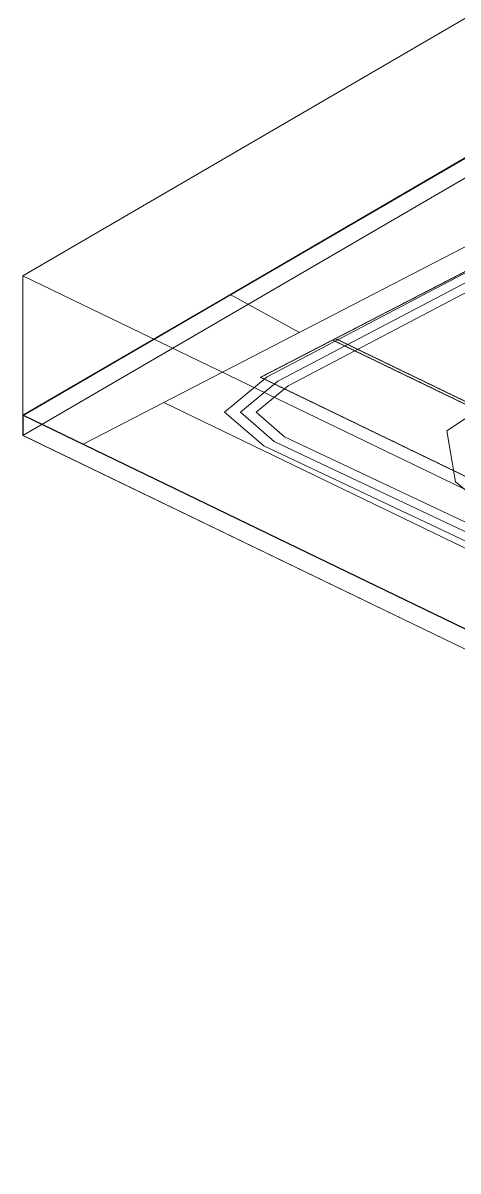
# Model space of a CAD drawing. Header units: inches. Extents: x 27328 to 120839, y -4075 to 4147.
# Drawn here: x 39042 to 40602, y -4075 to 42 of the extents above; entities that cross this region are included whole.
import ezdxf

# ---------------------------------------------------------------- set-up
doc = ezdxf.new("R2010")
doc.units = ezdxf.units.IN
doc.header["$MEASUREMENT"] = 0
doc.linetypes.add('Hidden', pattern=[0.28125, 0.1875, -0.09375])
for name, color, linetype, lineweight in [('A-DETL', 90, 'Continuous', 9), ('A-PROP-SBCK', 71, 'Hidden', 15), ('C-TOPO', 7, 'Continuous', 9), ('G-ANNO-SYMB', 111, 'Continuous', 9)]:
    doc.layers.add(name, color=color, linetype=linetype, lineweight=lineweight)

msp = doc.modelspace()

# ---------------------------------------------------------------- linework, layer by layer
at = {"layer": 'A-DETL'}
for p, q in [((39257.5, -1468.9), (42170.3, 36.6)), ((40994.7, -662.3), (39918.3, -1226.8)), ((41028.4, -680.4), (39955.8, -1242.9)), ((41062.1, -698.5), (39993.4, -1259)), ((40033.9, -1067.6), (39785, -932)), ((39918.3, -1226.8), (39765.2, -1353.4)), ((39955.8, -1242.9), (39821.9, -1353.7)), ((39993.4, -1259), (39878.6, -1354)), ((40561.8, -1420.2), (40722.7, -1314.7)), ((44532.7, -3730.2), (39547.1, -1319.2)), ((39765.2, -1353.4), (39905.8, -1474.8)), ((39821.9, -1353.7), (39943, -1458.3)), ((39878.6, -1354), (39980.2, -1441.8)), ((40593.6, -1603.7), (40561.8, -1420.2)), ((39905.8, -1474.8), (40635.3, -1819.1)), ((39943, -1458.3), (40665.5, -1799.2)), ((39980.2, -1441.8), (40695.7, -1779.4)), ((40765.5, -1746.4), (40593.6, -1603.7))]:
    msp.add_line(p, q, dxfattribs=at)
at = {"layer": 'A-PROP-SBCK'}
for p, q in [((39894.3, -1228.6), (42173.1, -50.9)), ((44840.2, -3362), (40152.7, -1095.1)), ((42377.2, -2160.7), (40161.2, -1089)), ((44597.8, -3503.2), (39894.3, -1228.6))]:
    msp.add_line(p, q, dxfattribs=at)
at = {"layer": 'C-TOPO', "lineweight": 25}
for p, q in [((39042.8, -1365), (44148.5, 1608.8)), ((39042.7, -1364.3), (39920.4, -1788.8)), ((39920.4, -1788.8), (40877.2, -2251.5))]:
    msp.add_line(p, q, dxfattribs=at)
at = {"layer": 'C-TOPO'}
for p, q in [((39734.6, -961.3), (43546.1, 1258.6)), ((39042.1, -1364.7), (39734.6, -961.3)), ((39042.1, -1364.7), (39919.4, -1788.9)), ((39042.7, -1436.8), (39042.7, -1365)), ((39042.8, -1365), (39042.8, -1437.5)), ((44496.2, -4074.2), (39042.7, -1436.8)), ((39042.8, -1437.5), (39043.4, -1437.1)), ((40876, -2251.6), (39919.4, -1788.9))]:
    msp.add_line(p, q, dxfattribs=at)
at = {"layer": 'G-ANNO-SYMB'}
for p, q in [((39042.1, -864.7), (44147.8, 2109.1)), ((39042.1, -1437.2), (44147.8, 1536.6)), ((39042.1, -864.7), (39042.1, -1437.2)), ((44496.9, -3502.7), (39042.1, -864.7)), ((44496.9, -4075.1), (39042.1, -1437.2))]:
    msp.add_line(p, q, dxfattribs=at)

doc.saveas('drawing.dxf')
